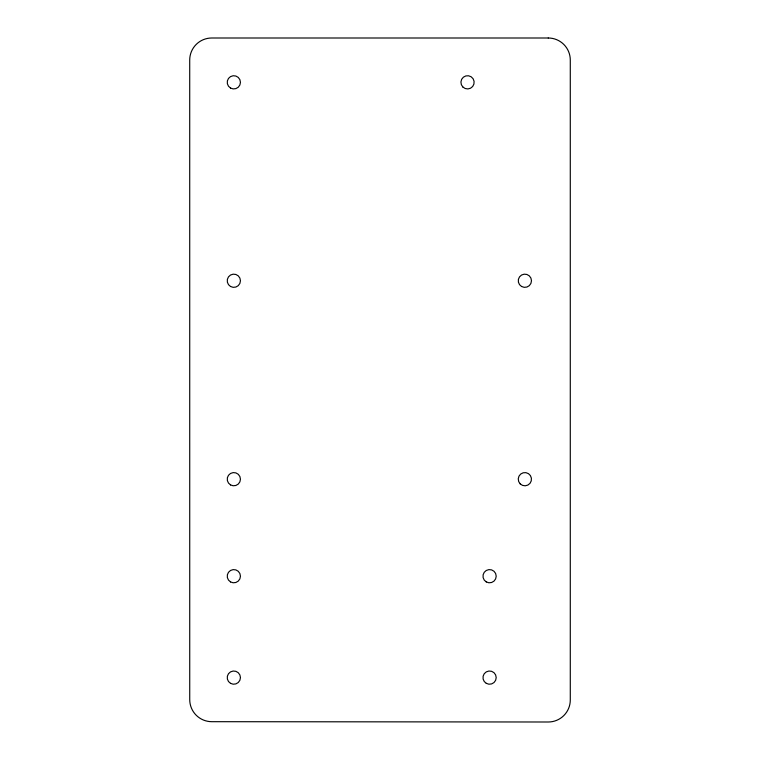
<?xml version="1.0" encoding="UTF-8"?>
<svg xmlns="http://www.w3.org/2000/svg" width="760" height="760" viewBox="0 0 760 760"><rect width="100%" height="100%" fill="white"/><g stroke="black" fill="none" stroke-linecap="round" stroke-linejoin="round"><path stroke-width="1.14" d="M548.236 38L211.764 38A22.049 22.049 0 0 0 189.715 60.049L189.734 699.618A22.069 22.069 0 0 0 211.784 721.686L548.236 722A22.021 22.021 0 0 0 570.285 699.969L570.285 60.049A22.049 22.049 0 0 0 548.236 38M230.527 88.055A6.612 6.612 0 0 0 240.445 82.327A6.612 6.612 0 0 0 230.527 76.598A6.612 6.612 0 0 0 230.527 88.055M462.859 87.001A6.612 6.612 0 0 0 473.926 84.037A6.612 6.612 0 0 0 465.823 75.934A6.612 6.612 0 0 0 462.859 87.001M230.527 286.482A6.612 6.612 0 0 0 240.445 280.753A6.612 6.612 0 0 0 230.527 275.025A6.612 6.612 0 0 0 230.527 286.482M521.559 286.482A6.612 6.612 0 0 0 531.477 280.753A6.612 6.612 0 0 0 521.559 275.025A6.612 6.612 0 0 0 521.559 286.482M230.527 484.909A6.612 6.612 0 0 0 240.445 479.18A6.612 6.612 0 0 0 230.527 473.452A6.612 6.612 0 0 0 230.527 484.909M520.182 483.863A6.612 6.612 0 0 0 531.25 480.899A6.612 6.612 0 0 0 523.156 472.796A6.612 6.612 0 0 0 520.182 483.863M230.527 683.344A6.612 6.612 0 0 0 240.445 677.616A6.612 6.612 0 0 0 230.527 671.887A6.612 6.612 0 0 0 230.527 683.344M486.276 581.922A6.612 6.612 0 0 0 496.204 576.194A6.612 6.612 0 0 0 486.276 570.466A6.612 6.612 0 0 0 486.276 581.922M486.276 683.344A6.612 6.612 0 0 0 496.204 677.616A6.612 6.612 0 0 0 486.276 671.887A6.612 6.612 0 0 0 486.276 683.344M230.527 581.922A6.612 6.612 0 0 0 240.445 576.194A6.612 6.612 0 0 0 230.527 570.466A6.612 6.612 0 0 0 230.527 581.922"/></g></svg>
